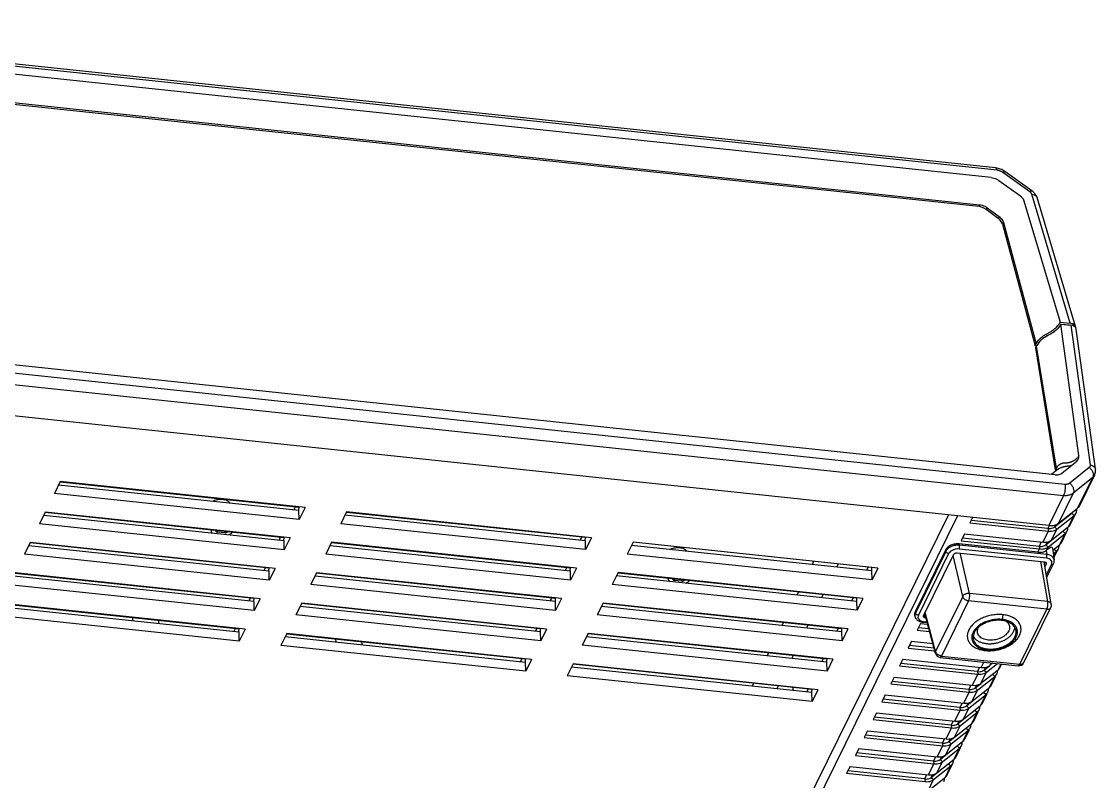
# Model space of a CAD drawing. Header units: millimetres. Extents: x 10368 to 13229, y -13270 to -11269.
# Drawn here: x 12319.2 to 12516.4, y -12683.1 to -12543.6 of the extents above; entities that cross this region are included whole.
import ezdxf

# ---------------------------------------------------------------- set-up
doc = ezdxf.new("R2010")
doc.units = ezdxf.units.MM

# ---------------------------------------------------------------- blocks, each defined once
blk = doc.blocks.new('u59')
at = {"color": 7, "linetype": 'Continuous'}
for p, q in [((73.121, 370.147), (149.612, 525.496)), ((74.822, 369.967), (151.09, 524.866)), ((78.54, 420.603), (75.383, 418.099)), ((78.54, 420.603), (77.539, 418.57)), ((77.539, 418.57), (74.382, 416.066)), ((75.383, 418.099), (74.382, 416.066)), ((77.979, 418.171), (76.916, 417.328)), ((77.979, 418.171), (77.539, 418.57)), ((77.72, 417.645), (77.979, 418.171)), ((78.785, 417.65), (79.179, 418.45)), ((93.502, 417.411), (79.099, 418.933)), ((79.179, 418.45), (79.099, 418.933)), ((79.179, 418.45), (93.28, 416.96)), ((76.923, 417.319), (73.766, 414.815)), ((75.03, 417.666), (74.197, 415.974)), ((76.923, 417.319), (75.922, 415.286)), ((78.483, 417.682), (77.482, 415.649)), ((92.886, 416.16), (78.483, 417.682)), ((92.886, 416.16), (93.502, 417.411)), ((73.413, 414.382), (72.58, 412.69)), ((75.922, 415.286), (72.765, 412.782)), ((73.766, 414.815), (72.765, 412.782)), ((74.822, 415.667), (74.382, 416.066)), ((76.362, 414.887), (75.299, 414.044)), ((76.866, 414.397), (75.865, 412.365)), ((76.362, 414.887), (75.922, 415.286)), ((76.103, 414.361), (76.362, 414.887)), ((91.269, 412.876), (76.866, 414.397)), ((77.168, 414.366), (77.562, 415.166)), ((91.885, 414.127), (77.482, 415.649)), ((77.562, 415.166), (77.482, 415.649)), ((77.562, 415.166), (91.663, 413.676)), ((91.269, 412.876), (91.885, 414.127)), ((75.306, 414.035), (72.149, 411.531)), ((73.205, 412.382), (72.765, 412.782)), ((75.306, 414.035), (74.305, 412.002)), ((90.268, 410.843), (75.865, 412.365)), ((75.945, 411.882), (75.865, 412.365)), ((73.689, 410.751), (70.532, 408.246)), ((71.796, 411.098), (70.963, 409.406)), ((74.305, 412.002), (71.148, 409.498)), ((72.149, 411.531), (71.148, 409.498)), ((73.689, 410.751), (72.688, 408.718)), ((74.745, 411.603), (73.682, 410.76)), ((75.249, 411.113), (74.248, 409.08)), ((74.745, 411.603), (74.305, 412.002)), ((74.486, 411.077), (74.745, 411.603)), ((89.652, 409.592), (75.249, 411.113)), ((75.551, 411.081), (75.945, 411.882)), ((75.945, 411.882), (90.046, 410.392)), ((89.652, 409.592), (90.268, 410.843)), ((72.688, 408.718), (69.531, 406.214)), ((70.532, 408.246), (69.531, 406.214)), ((71.588, 409.098), (71.148, 409.498)), ((73.128, 408.319), (72.065, 407.475)), ((73.128, 408.319), (72.688, 408.718)), ((72.869, 407.792), (73.128, 408.319)), ((73.934, 407.797), (74.328, 408.597)), ((88.651, 407.559), (74.248, 409.08)), ((74.328, 408.597), (74.248, 409.08)), ((74.328, 408.597), (88.429, 407.108)), ((72.072, 407.467), (68.915, 404.962)), ((70.178, 407.814), (69.345, 406.122)), ((72.072, 407.467), (71.071, 405.434)), ((73.632, 407.829), (72.631, 405.796)), ((88.035, 406.307), (73.632, 407.829)), ((88.035, 406.307), (88.651, 407.559)), ((68.561, 404.53), (67.728, 402.838)), ((71.071, 405.434), (67.914, 402.929)), ((68.915, 404.962), (67.914, 402.929)), ((69.971, 405.814), (69.531, 406.214)), ((71.511, 405.034), (70.448, 404.191)), ((72.015, 404.545), (71.014, 402.512)), ((71.511, 405.034), (71.071, 405.434)), ((71.252, 404.508), (71.511, 405.034)), ((86.418, 403.023), (72.015, 404.545)), ((72.317, 404.513), (72.711, 405.313)), ((87.034, 404.275), (72.631, 405.796)), ((72.711, 405.313), (72.631, 405.796)), ((72.711, 405.313), (86.812, 403.823)), ((86.418, 403.023), (87.034, 404.275)), ((98.766, 402.07), (99.836, 404.244)), ((99.836, 404.244), (144.788, 399.494)), ((99.836, 404.244), (99.871, 402.546)), ((70.455, 404.183), (67.298, 401.678)), ((68.354, 402.53), (67.914, 402.929)), ((70.455, 404.183), (69.454, 402.15)), ((85.417, 400.99), (71.014, 402.512)), ((71.094, 402.029), (71.014, 402.512)), ((99.896, 402.543), (99.858, 401.983)), ((143.995, 397.884), (99.896, 402.543)), ((100.54, 401.911), (100.817, 402.474)), ((68.838, 400.898), (65.681, 398.394)), ((66.944, 401.246), (66.111, 399.554)), ((69.454, 402.15), (66.297, 399.645)), ((67.298, 401.678), (66.297, 399.645)), ((68.838, 400.898), (67.837, 398.866)), ((69.894, 401.75), (68.831, 400.907)), ((70.398, 401.261), (69.397, 399.228)), ((69.894, 401.75), (69.454, 402.15)), ((69.635, 401.224), (69.894, 401.75)), ((84.801, 399.739), (70.398, 401.261)), ((70.7, 401.229), (71.094, 402.029)), ((71.094, 402.029), (85.195, 400.539)), ((84.801, 399.739), (85.417, 400.99)), ((98.766, 402.07), (143.717, 397.321)), ((143.72, 397.348), (99.858, 401.983)), ((103.282, 402.213), (103.398, 401.609)), ((106.312, 401.893), (106.035, 401.33)), ((110.82, 401.417), (110.543, 400.854)), ((65.681, 398.394), (65.153, 397.322)), ((67.837, 398.866), (65.805, 397.254)), ((66.737, 399.246), (66.297, 399.645)), ((68.277, 398.466), (67.214, 397.623)), ((68.277, 398.466), (67.837, 398.866)), ((68.018, 397.94), (68.277, 398.466)), ((69.083, 397.945), (69.477, 398.745)), ((83.8, 397.706), (69.397, 399.228)), ((69.477, 398.745), (69.397, 399.228)), ((69.477, 398.745), (83.578, 397.255)), ((96.017, 396.487), (97.087, 398.661)), ((97.087, 398.661), (142.039, 393.911)), ((97.087, 398.661), (97.122, 396.963)), ((143.717, 397.321), (144.788, 399.494)), ((151.354, 396.514), (152.424, 398.688)), ((152.424, 398.688), (197.376, 393.938)), ((152.424, 398.688), (152.46, 396.99)), ((60.993, 397.103), (56.012, 386.987)), ((61.728, 397.409), (56.748, 387.293)), ((76.089, 395.892), (61.728, 397.409)), ((76.356, 396.139), (61.995, 397.656)), ((65.327, 397.961), (65.02, 397.336)), ((67.221, 397.614), (66.653, 397.164)), ((67.221, 397.614), (66.982, 397.129)), ((68.781, 397.977), (68.295, 396.99)), ((83.184, 396.455), (68.781, 397.977)), ((83.184, 396.455), (83.8, 397.706)), ((96.017, 396.487), (140.968, 391.738)), ((97.147, 396.96), (97.109, 396.4)), ((140.971, 391.765), (97.11, 396.4)), ((141.246, 392.301), (97.147, 396.96)), ((97.791, 396.328), (98.068, 396.891)), ((151.354, 396.514), (196.306, 391.764)), ((152.484, 396.987), (152.447, 396.427)), ((196.309, 391.792), (152.447, 396.426)), ((196.583, 392.328), (152.484, 396.987)), ((153.128, 396.354), (153.406, 396.917)), ((68.035, 394.805), (67.986, 394.812)), ((68.082, 394.798), (68.035, 394.805)), ((68.128, 394.791), (68.082, 394.798)), ((68.173, 394.783), (68.128, 394.791)), ((68.217, 394.776), (68.173, 394.783)), ((68.26, 394.768), (68.217, 394.776)), ((68.302, 394.76), (68.26, 394.768)), ((68.343, 394.752), (68.302, 394.76)), ((68.383, 394.743), (68.343, 394.752)), ((68.423, 394.735), (68.383, 394.743)), ((68.462, 394.726), (68.423, 394.735)), ((68.5, 394.718), (68.462, 394.726)), ((68.537, 394.709), (68.5, 394.718)), ((68.573, 394.7), (68.537, 394.709)), ((68.609, 394.691), (68.573, 394.7)), ((68.643, 394.682), (68.609, 394.691)), ((68.678, 394.673), (68.643, 394.682)), ((68.711, 394.664), (68.678, 394.673)), ((68.744, 394.654), (68.711, 394.664)), ((68.777, 394.645), (68.744, 394.654)), ((68.808, 394.636), (68.777, 394.645)), ((68.854, 394.622), (68.808, 394.636)), ((71.108, 385.776), (76.089, 395.892)), ((72.197, 384.949), (77.178, 395.065)), ((77.178, 395.065), (79.079, 387.889)), ((77.217, 395.4), (79.162, 388.057)), ((82.183, 394.422), (77.341, 394.934)), ((77.47, 394.446), (81.961, 393.971)), ((81.567, 393.171), (82.183, 394.422)), ((103.563, 396.31), (103.286, 395.747)), ((108.071, 395.834), (107.794, 395.271)), ((62.986, 393.38), (62.955, 393.353)), ((63.012, 393.403), (62.986, 393.38)), ((63.04, 393.426), (63.012, 393.403)), ((63.068, 393.449), (63.04, 393.426)), ((63.097, 393.473), (63.068, 393.449)), ((63.127, 393.497), (63.097, 393.473)), ((63.157, 393.522), (63.127, 393.497)), ((63.188, 393.547), (63.157, 393.522)), ((63.221, 393.572), (63.188, 393.547)), ((63.254, 393.597), (63.221, 393.572)), ((63.289, 393.623), (63.254, 393.597)), ((63.325, 393.65), (63.289, 393.623)), ((63.362, 393.677), (63.325, 393.65)), ((81.567, 393.171), (77.7, 393.58)), ((93.268, 390.904), (94.338, 393.078)), ((94.338, 393.078), (139.29, 388.328)), ((94.338, 393.078), (94.373, 391.38)), ((140.968, 391.738), (142.039, 393.911)), ((148.605, 390.931), (149.675, 393.105)), ((149.675, 393.105), (194.627, 388.355)), ((149.675, 393.105), (149.711, 391.407)), ((182.399, 393.854), (182.545, 393.246)), ((187.2, 393.347), (187.316, 392.742)), ((196.306, 391.764), (197.376, 393.938)), ((203.942, 390.958), (205.013, 393.131)), ((205.013, 393.131), (249.964, 388.382)), ((205.013, 393.131), (205.048, 391.433)), ((80.566, 391.138), (78.282, 391.379)), ((78.412, 390.891), (80.344, 390.687)), ((79.95, 389.887), (80.566, 391.138)), ((93.268, 390.904), (138.219, 386.155)), ((94.398, 391.377), (94.36, 390.817)), ((138.222, 386.182), (94.361, 390.817)), ((138.497, 386.718), (94.398, 391.377)), ((95.042, 390.745), (95.319, 391.308)), ((100.814, 390.727), (100.537, 390.164)), ((148.605, 390.931), (193.557, 386.181)), ((149.735, 391.404), (149.698, 390.844)), ((193.56, 386.209), (149.698, 390.843)), ((193.834, 386.745), (149.735, 391.404)), ((150.379, 390.771), (150.657, 391.334)), ((203.942, 390.958), (248.894, 386.208)), ((205.072, 391.43), (205.035, 390.871)), ((248.897, 386.236), (205.035, 390.87)), ((249.171, 386.771), (205.072, 391.431)), ((205.717, 390.798), (205.994, 391.361)), ((79.378, 388.495), (73.815, 377.198)), ((79.95, 389.887), (78.641, 390.025)), ((79.538, 389.67), (78.712, 389.757)), ((79.405, 389.546), (78.75, 389.616)), ((78.943, 388.886), (79.073, 388.873)), ((79.073, 388.873), (79.215, 388.164)), ((79.402, 388.644), (79.378, 388.495)), ((81.023, 388.433), (80.953, 388.673)), ((105.323, 390.251), (105.045, 389.688)), ((219.696, 389.913), (219.842, 389.306)), ((224.497, 389.406), (224.613, 388.801)), ((56.748, 387.293), (71.108, 385.776)), ((74.772, 377.097), (80.334, 388.394)), ((75.314, 376.693), (80.876, 387.991)), ((75.382, 376.448), (80.945, 387.745)), ((80.945, 387.745), (80.876, 387.991)), ((90.519, 385.321), (91.589, 387.495)), ((91.589, 387.495), (136.541, 382.745)), ((91.589, 387.495), (91.624, 385.797)), ((138.219, 386.155), (139.29, 388.328)), ((145.856, 385.348), (146.927, 387.522)), ((146.927, 387.522), (191.878, 382.772)), ((146.927, 387.522), (146.962, 385.824)), ((193.557, 386.181), (194.627, 388.355)), ((201.194, 385.375), (202.264, 387.548)), ((202.264, 387.548), (202.299, 385.85)), ((202.264, 387.548), (247.215, 382.799)), ((55.923, 386.379), (57.229, 378.626)), ((56.581, 385.908), (70.942, 384.391)), ((56.581, 385.908), (57.822, 378.542)), ((72.197, 384.949), (73.933, 377.436)), ((90.519, 385.321), (135.47, 380.572)), ((91.649, 385.794), (91.612, 385.234)), ((135.473, 380.599), (91.612, 385.234)), ((135.748, 381.135), (91.649, 385.794)), ((92.293, 385.162), (92.57, 385.725)), ((98.066, 385.144), (97.788, 384.581)), ((102.574, 384.668), (102.296, 384.105)), ((145.856, 385.348), (190.808, 380.598)), ((146.986, 385.821), (146.949, 385.261)), ((190.811, 380.626), (146.949, 385.26)), ((191.085, 381.162), (146.986, 385.821)), ((147.63, 385.188), (147.908, 385.751)), ((201.194, 385.375), (246.145, 380.625)), ((202.324, 385.847), (202.286, 385.288)), ((246.148, 380.653), (202.286, 385.287)), ((246.422, 381.188), (202.323, 385.848)), ((202.968, 385.215), (203.245, 385.778)), ((70.942, 384.391), (72.655, 376.975)), ((135.47, 380.572), (136.541, 382.745)), ((190.808, 380.598), (191.878, 382.772)), ((56.754, 381.443), (55.521, 378.939)), ((56.829, 381), (55.889, 379.092)), ((87.77, 379.738), (88.84, 381.912)), ((88.84, 381.912), (133.792, 377.162)), ((88.84, 381.912), (88.875, 380.214)), ((123.739, 382.144), (125.138, 381.996)), ((123.809, 381.832), (123.739, 382.144)), ((125.195, 381.685), (125.138, 381.996)), ((125.4, 381.814), (125.381, 381.694)), ((143.107, 379.765), (144.178, 381.939)), ((144.178, 381.939), (189.129, 377.189)), ((144.178, 381.939), (144.213, 380.241)), ((198.445, 379.792), (199.515, 381.965)), ((199.515, 381.965), (244.466, 377.216)), ((199.515, 381.965), (199.55, 380.267)), ((56.825, 378.829), (56.845, 378.991)), ((56.845, 378.991), (57.085, 379.478)), ((56.845, 378.991), (56.914, 378.713)), ((73.188, 376.918), (57.15, 378.613)), ((87.77, 379.738), (132.722, 374.989)), ((88.9, 380.211), (88.863, 379.651)), ((88.863, 379.651), (132.724, 375.016)), ((132.999, 375.552), (88.9, 380.211)), ((89.821, 380.142), (89.544, 379.579)), ((95.317, 379.561), (95.039, 378.998)), ((99.825, 379.085), (99.547, 378.522)), ((143.107, 379.765), (188.059, 375.015)), ((144.237, 380.238), (144.2, 379.678)), ((188.062, 375.043), (144.2, 379.677)), ((188.336, 375.579), (144.237, 380.238)), ((144.881, 379.605), (145.159, 380.168)), ((198.445, 379.792), (243.396, 375.042)), ((199.575, 380.264), (199.537, 379.705)), ((243.399, 375.07), (199.537, 379.704)), ((243.673, 375.605), (199.574, 380.265)), ((200.219, 379.632), (200.496, 380.195)), ((55.446, 377.892), (54.772, 376.523)), ((55.478, 377.672), (54.978, 376.657)), ((55.558, 377.117), (54.978, 376.657)), ((55.417, 376.257), (54.978, 376.657)), ((55.711, 376.061), (55.399, 378.217)), ((56.733, 377.257), (72.771, 375.563)), ((56.872, 376.503), (56.733, 377.257)), ((56.818, 377.939), (72.856, 376.245)), ((58.371, 376.834), (58.078, 376.239)), ((58.371, 376.834), (72.818, 375.308)), ((75.382, 376.448), (75.314, 376.693)), ((132.722, 374.989), (133.792, 377.162)), ((188.059, 375.015), (189.129, 377.189)), ((243.396, 375.042), (244.466, 377.216)), ((54.008, 374.973), (53.175, 373.281)), ((56.518, 375.877), (53.361, 373.372)), ((54.362, 375.405), (53.361, 373.372)), ((55.657, 376.433), (54.362, 375.405)), ((56.958, 375.477), (55.895, 374.634)), ((57.462, 374.988), (56.461, 372.955)), ((56.799, 376.448), (56.518, 375.877)), ((56.958, 375.477), (56.518, 375.877)), ((56.699, 374.951), (56.958, 375.477)), ((71.865, 373.466), (57.462, 374.988)), ((57.764, 374.956), (58.158, 375.756)), ((72.481, 374.718), (58.078, 376.239)), ((58.158, 375.756), (58.078, 376.239)), ((58.158, 375.756), (72.259, 374.266)), ((71.865, 373.466), (72.481, 374.718)), ((72.818, 375.308), (72.771, 375.563)), ((140.358, 374.182), (141.429, 376.356)), ((141.429, 376.356), (186.38, 371.606)), ((141.429, 376.356), (141.464, 374.658)), ((195.696, 374.209), (196.766, 376.382)), ((196.766, 376.382), (196.801, 374.684)), ((196.766, 376.382), (241.717, 371.633)), ((196.826, 374.682), (196.788, 374.122)), ((240.924, 370.022), (196.825, 374.682)), ((55.902, 374.626), (52.745, 372.121)), ((53.8, 372.973), (53.361, 373.372)), ((55.902, 374.626), (54.901, 372.593)), ((70.864, 371.433), (56.461, 372.955)), ((56.541, 372.472), (56.461, 372.955)), ((140.358, 374.182), (185.31, 369.432)), ((141.488, 374.655), (141.451, 374.095)), ((185.313, 369.46), (141.451, 374.094)), ((185.587, 369.996), (141.488, 374.655)), ((142.133, 374.022), (142.41, 374.585)), ((195.696, 374.209), (240.647, 369.459)), ((240.65, 369.487), (196.788, 374.121)), ((197.47, 374.049), (197.747, 374.612)), ((207.727, 372.965), (207.656, 373.278)), ((207.656, 373.278), (209.055, 373.13)), ((209.112, 372.819), (209.055, 373.13)), ((209.318, 372.947), (209.299, 372.828)), ((54.332, 371.308), (51.175, 368.804)), ((52.391, 371.688), (51.558, 369.997)), ((54.901, 372.593), (51.744, 370.088)), ((52.745, 372.121), (51.744, 370.088)), ((51.889, 366.013), (54.601, 371.52)), ((55.341, 372.193), (52.183, 369.689)), ((53.695, 366.443), (56.389, 371.914)), ((55.341, 372.193), (54.901, 372.593)), ((55.145, 371.796), (55.341, 372.193)), ((56.29, 371.963), (56.541, 372.472)), ((56.389, 371.914), (310.434, 345.073)), ((56.541, 372.472), (70.642, 370.982)), ((70.373, 370.437), (70.864, 371.433)), ((185.31, 369.432), (186.38, 371.606)), ((192.947, 368.626), (194.017, 370.799)), ((194.017, 370.799), (194.052, 369.101)), ((194.017, 370.799), (238.968, 366.05)), ((240.647, 369.459), (241.717, 371.633)), ((52.183, 369.689), (51.744, 370.088)), ((52.183, 369.689), (52.115, 369.55)), ((194.077, 369.099), (194.039, 368.539)), ((238.176, 364.439), (194.077, 369.099)), ((194.721, 368.466), (194.998, 369.029)), ((47.992, 362.701), (50.768, 368.339)), ((51.095, 368.74), (48.322, 363.108)), ((192.947, 368.626), (237.898, 363.876)), ((237.901, 363.904), (194.039, 368.538)), ((48.322, 363.108), (51.889, 366.013)), ((307.74, 339.601), (53.695, 366.443)), ((237.898, 363.876), (238.968, 366.05)), ((48.968, 361.26), (52.536, 364.165)), ((53.442, 364.386), (307.487, 337.545)), ((47.809, 361.543), (51.347, 335.881)), ((53.995, 362.334), (51.247, 360.096)), ((54.829, 361.725), (55.875, 362.558)), ((55, 361.402), (55.162, 361.731)), ((55, 361.402), (58.635, 338.992)), ((55.162, 361.731), (58.797, 339.32)), ((55.204, 362.629), (306.333, 336.095)), ((52.336, 335.166), (48.8, 360.813)), ((50.872, 359.101), (54.2, 334.969)), ((58.797, 339.32), (58.635, 338.992)), ((58.633, 338.972), (58.898, 338.944)), ((58.898, 338.944), (58.736, 338.616)), ((64.725, 316.322), (58.736, 338.616)), ((64.887, 316.65), (58.898, 338.944)), ((51.476, 335.424), (58.552, 311.743)), ((54.2, 334.969), (52.336, 335.166)), ((54.308, 334.607), (52.444, 334.804)), ((52.444, 334.804), (59.515, 311.139)), ((54.012, 334.951), (52.57, 335.103)), ((60.955, 312.361), (54.308, 334.607)), ((64.725, 316.322), (64.887, 316.65)), ((65.517, 315.247), (65.679, 315.575)), ((65.679, 315.575), (67.878, 313.928)), ((67.716, 313.6), (65.517, 315.247)), ((67.716, 313.6), (67.878, 313.928)), ((58.552, 311.744), (58.784, 311.226)), ((69.095, 313.048), (69.257, 313.377)), ((318.354, 286.712), (69.095, 313.048)), ((69.257, 313.377), (318.515, 287.041)), ((58.784, 311.226), (59.295, 310.632)), ((59.295, 310.632), (59.482, 310.486)), ((59.482, 310.486), (64.442, 306.939)), ((59.88, 310.673), (64.84, 307.126)), ((65.588, 308.591), (61.768, 311.322)), ((66.976, 308.055), (318.105, 281.522)), ((64.442, 306.939), (64.981, 306.619)), ((64.442, 306.939), (64.442, 306.939)), ((64.981, 306.619), (65.871, 306.316)), ((65.871, 306.316), (66.197, 306.266)), ((65.881, 306.725), (319.925, 279.883)), ((66.197, 306.266), (320.242, 279.425))]:
    blk.add_line(p, q, dxfattribs=at)
for points in [[(67.808, 394.833), (67.752, 394.839), (67.697, 394.844), (67.642, 394.848), (67.588, 394.852), (67.533, 394.856), (67.479, 394.858), (67.425, 394.861), (67.371, 394.863), (67.318, 394.864), (67.265, 394.865), (67.212, 394.866), (67.159, 394.866), (67.107, 394.866), (67.055, 394.865), (67.003, 394.864), (66.951, 394.862), (66.9, 394.86), (66.849, 394.858), (66.798, 394.855), (66.748, 394.852), (66.697, 394.849), (66.647, 394.845), (66.598, 394.841), (66.548, 394.836), (66.499, 394.831), (66.45, 394.826), (66.401, 394.821), (66.353, 394.815), (66.304, 394.809), (66.256, 394.802), (66.209, 394.796), (66.161, 394.788), (66.114, 394.781), (66.067, 394.773), (66.02, 394.765), (65.974, 394.757), (65.927, 394.749), (65.881, 394.74), (65.835, 394.731), (65.79, 394.721), (65.744, 394.712), (65.699, 394.702), (65.654, 394.692), (65.61, 394.681), (65.565, 394.67), (65.521, 394.659), (65.477, 394.648), (65.433, 394.637), (65.389, 394.625), (65.346, 394.613), (65.303, 394.601), (65.26, 394.589), (65.218, 394.576), (65.175, 394.563), (65.134, 394.55), (65.092, 394.537), (65.051, 394.524), (65.01, 394.51), (64.969, 394.496), (64.929, 394.482), (64.889, 394.468), (64.85, 394.454), (64.81, 394.44), (64.772, 394.425), (64.733, 394.411), (64.696, 394.396), (64.658, 394.381), (64.621, 394.366), (64.584, 394.351), (64.548, 394.336), (64.512, 394.321), (64.476, 394.306), (64.441, 394.29), (64.407, 394.275), (64.372, 394.26), (64.338, 394.244), (64.305, 394.228), (64.272, 394.213), (64.239, 394.197), (64.207, 394.181), (64.175, 394.165), (64.143, 394.15), (64.112, 394.134), (64.081, 394.118), (64.051, 394.102), (64.021, 394.086), (63.991, 394.07), (63.962, 394.054), (63.933, 394.038), (63.904, 394.022), (63.876, 394.006), (63.848, 393.99), (63.821, 393.974), (63.794, 393.959), (63.767, 393.943), (63.741, 393.927), (63.716, 393.912), (63.691, 393.896), (63.666, 393.881), (63.642, 393.866), (63.618, 393.85), (63.594, 393.835), (63.571, 393.821), (63.549, 393.806), (63.527, 393.791), (63.505, 393.776), (63.483, 393.762), (63.462, 393.747), (63.442, 393.733), (63.421, 393.719), (63.401, 393.705), (63.362, 393.677)], [(67.986, 394.812), (67.961, 394.815), (67.935, 394.819), (67.909, 394.822), (67.883, 394.825), (67.856, 394.828), (67.829, 394.831), (67.808, 394.833)], [(47.992, 362.701), (47.81, 362.115), (47.809, 361.543)]]:
    blk.add_lwpolyline(points, dxfattribs=at)
for centre, radius, start, end in [((76.762, 418.371), 1.243, 153.92535, 170.10246), ((76.099, 417.142), 1.191, 144.32645, 153.86627), ((74.482, 413.857), 1.191, 144.32645, 153.86627), ((75.145, 415.087), 1.243, 153.92535, 170.10246), ((73.528, 411.803), 1.243, 153.92535, 170.10246), ((72.865, 410.573), 1.191, 144.32645, 153.86627), ((71.911, 408.519), 1.243, 153.92535, 170.10246), ((71.248, 407.289), 1.191, 144.32645, 153.86627), ((69.631, 404.005), 1.191, 144.32645, 153.86627), ((70.294, 405.235), 1.243, 153.92535, 170.10246), ((68.677, 401.95), 1.243, 153.92535, 170.10246), ((68.014, 400.721), 1.191, 144.32645, 153.86627), ((67.06, 398.666), 1.243, 153.92535, 170.10246), ((61.89, 396.662), 1, 83.96086, 153.83266), ((66.397, 397.437), 1.191, 144.32645, 153.86627), ((67.355, 388.434), 6.478, 83.97421, 85.89171), ((76.251, 395.144), 1, 14.83611, 83.96544), ((67.652, 391.533), 1.888, 330.38908, 333.76635), ((66.729, 393.548), 3.907, 312.51614, 313.13395), ((79.204, 387.636), 1.921, 81.09506, 83.98808), ((79.902, 388.369), 1.094, 16.10562, 19.15398), ((56.909, 386.545), 1, 153.7847, 189.5618), ((55.078, 374.448), 1.191, 144.32645, 153.86627), ((55.741, 375.678), 1.243, 153.92535, 170.10246), ((57.995, 374.944), 1.922, 125.73934, 128.47424), ((54.124, 372.393), 1.243, 153.92535, 170.10246), ((53.46, 371.164), 1.191, 144.32645, 153.86627), ((83.749, 334.223), 47.336, 128.23975, 128.4215), ((83.741, 334.232), 47.324, 128.00721, 128.23957), ((56.159, 371.094), 1.374, 110.74457, 115.8709), ((81.021, 331.176), 48.028, 128.42155, 128.54344), ((52.507, 369.109), 1.243, 153.92535, 170.10246), ((55.968, 361.598), 0.982, 170.0685, 172.53212), ((55.95, 361.601), 0.965, 162.17993, 170.06611), ((55.923, 340.328), 3.024, 331.91158, 333.78035), ((57.048, 333.254), 3.056, 148.86808, 153.72515), ((67.161, 317.441), 2.742, 231.07386, 233.16612), ((69.603, 316.236), 2.882, 233.21856, 243.27146), ((69.529, 315.918), 2.556, 259.18798, 261.80794), ((69.516, 315.832), 2.469, 261.81076, 263.96309), ((60.601, 311.681), 1.239, 229.16638, 234.46922)]:
    blk.add_arc(centre, radius, start, end, dxfattribs=at)
for centre, major_axis, ratio, start_param, end_param in [((123.61, 381.881), (0.391, 0.084), 0.6444528, 1.0992014, 2.6696931), ((125.008, 381.734), (0.391, 0.084), 0.6441349, -0.0166277, 1.0984645), ((58.746, 374.801), (2.289, -1.235), 0.7144515, 2.0922668, 2.8078541), ((57.462, 377.805), (1.708, 1.838), 0.2138826, -3.3112442, -2.1846332), ((207.527, 373.015), (0.391, 0.084), 0.6444528, 1.0992014, 2.6696931), ((208.926, 372.867), (0.391, 0.084), 0.6441349, -0.0166277, 1.0984645), ((56.958, 369.844), (2.756, -1.19), 0.623856, 2.034572, 2.2581472), ((52.824, 336.152), (1.468, 0.319), 0.6433009, 3.0916089, 4.2381285), ((52.932, 335.79), (1.468, 0.319), 0.6433009, 2.9965452, 4.2381285)]:
    blk.add_ellipse(centre, major_axis=major_axis, ratio=ratio, start_param=start_param, end_param=end_param, dxfattribs=at)
for points, start_tangent, end_tangent in [([(75.383, 418.099), (75.131, 417.836)], (-0.7834617, -0.6214401), (-0.5825537, -0.8127922)), ([(75.538, 418.585), (75.524, 418.221)], (-0.1725987, -0.9849922), (0.0890789, -0.9960246)), ([(79.099, 418.933), (78.502, 418.935), (77.971, 418.811), (77.539, 418.57)], (-0.9944646, 0.1050721), (-0.7834617, -0.6214401)), ([(79.179, 418.45), (78.72, 418.451), (78.311, 418.356), (77.979, 418.171)], (-0.9944646, 0.1050721), (-0.7834617, -0.6214401)), ([(77.886, 417.683), (77.355, 417.56), (76.923, 417.319)], (-0.9942747, -0.1068541), (-0.7834617, -0.6214401)), ([(78.483, 417.682), (77.886, 417.683)], (-0.9944646, 0.1050721), (-0.9942747, -0.1068541)), ([(73.766, 414.815), (73.514, 414.552)], (-0.7834617, -0.6214401), (-0.5825537, -0.8127922)), ([(73.921, 415.301), (73.907, 414.936)], (-0.1725987, -0.9849922), (0.0890789, -0.9960246)), ([(74.382, 416.066), (74.078, 415.723), (74.029, 415.633)], (-0.7834617, -0.6214401), (-0.4406579, -0.8976751)), ([(76.269, 414.399), (75.738, 414.276), (75.306, 414.035)], (-0.9942747, -0.1068541), (-0.7834617, -0.6214401)), ([(77.482, 415.649), (76.885, 415.651), (76.354, 415.527), (75.922, 415.286)], (-0.9944646, 0.1050721), (-0.7834617, -0.6214401)), ([(76.866, 414.397), (76.269, 414.399)], (-0.9944646, 0.1050721), (-0.9942747, -0.1068541)), ([(77.562, 415.166), (77.103, 415.167), (76.694, 415.072), (76.362, 414.887)], (-0.9944646, 0.1050721), (-0.7834617, -0.6214401)), ([(72.765, 412.782), (72.461, 412.439), (72.412, 412.349)], (-0.7834617, -0.6214401), (-0.4406579, -0.8976751)), ([(75.865, 412.365), (75.268, 412.366), (74.737, 412.243), (74.305, 412.002)], (-0.9944646, 0.1050721), (-0.7834617, -0.6214401)), ([(72.149, 411.531), (71.897, 411.268)], (-0.7834617, -0.6214401), (-0.5825537, -0.8127922)), ([(72.304, 412.016), (72.29, 411.652)], (-0.1725987, -0.9849922), (0.0890789, -0.9960246)), ([(74.652, 411.115), (74.121, 410.992), (73.689, 410.751)], (-0.9942747, -0.1068541), (-0.7834617, -0.6214401)), ([(75.249, 411.113), (74.652, 411.115)], (-0.9944646, 0.1050721), (-0.9942747, -0.1068541)), ([(75.945, 411.882), (75.486, 411.883), (75.077, 411.788), (74.745, 411.603)], (-0.9944646, 0.1050721), (-0.7834617, -0.6214401)), ([(70.532, 408.246), (70.28, 407.984)], (-0.7834617, -0.6214401), (-0.5825537, -0.8127922)), ([(70.687, 408.732), (70.673, 408.368)], (-0.1725987, -0.9849922), (0.0890789, -0.9960246)), ([(71.148, 409.498), (70.844, 409.155), (70.795, 409.065)], (-0.7834617, -0.6214401), (-0.4406579, -0.8976751)), ([(74.248, 409.08), (73.651, 409.082), (73.12, 408.959), (72.688, 408.718)], (-0.9944646, 0.1050721), (-0.7834617, -0.6214401)), ([(74.328, 408.597), (73.869, 408.599), (73.46, 408.504), (73.128, 408.319)], (-0.9944646, 0.1050721), (-0.7834617, -0.6214401)), ([(73.035, 407.831), (72.504, 407.708), (72.072, 407.467)], (-0.9942747, -0.1068541), (-0.7834617, -0.6214401)), ([(73.632, 407.829), (73.035, 407.831)], (-0.9944646, 0.1050721), (-0.9942747, -0.1068541)), ([(68.915, 404.962), (68.663, 404.7)], (-0.7834617, -0.6214401), (-0.5825537, -0.8127922)), ([(69.07, 405.448), (69.056, 405.084)], (-0.1725987, -0.9849922), (0.0890789, -0.9960246)), ([(69.531, 406.214), (69.227, 405.871), (69.178, 405.781)], (-0.7834617, -0.6214401), (-0.4406579, -0.8976751)), ([(71.418, 404.547), (70.887, 404.423), (70.455, 404.183)], (-0.9942747, -0.1068541), (-0.7834617, -0.6214401)), ([(72.631, 405.796), (72.034, 405.798), (71.503, 405.675), (71.071, 405.434)], (-0.9944646, 0.1050721), (-0.7834617, -0.6214401)), ([(72.015, 404.545), (71.418, 404.547)], (-0.9944646, 0.1050721), (-0.9942747, -0.1068541)), ([(72.711, 405.313), (72.252, 405.315), (71.843, 405.22), (71.511, 405.034)], (-0.9944646, 0.1050721), (-0.7834617, -0.6214401)), ([(67.914, 402.929), (67.61, 402.587), (67.561, 402.497)], (-0.7834617, -0.6214401), (-0.4406579, -0.8976751)), ([(71.014, 402.512), (70.417, 402.514), (69.886, 402.391), (69.454, 402.15)], (-0.9944646, 0.1050721), (-0.7834617, -0.6214401)), ([(67.298, 401.678), (67.046, 401.415)], (-0.7834617, -0.6214401), (-0.5825537, -0.8127922)), ([(67.453, 402.164), (67.439, 401.8)], (-0.1725987, -0.9849922), (0.0890789, -0.9960246)), ([(69.801, 401.263), (69.27, 401.139), (68.838, 400.898)], (-0.9942747, -0.1068541), (-0.7834617, -0.6214401)), ([(70.398, 401.261), (69.801, 401.263)], (-0.9944646, 0.1050721), (-0.9942747, -0.1068541)), ([(71.094, 402.029), (70.635, 402.031), (70.226, 401.936), (69.894, 401.75)], (-0.9944646, 0.1050721), (-0.7834617, -0.6214401)), ([(65.681, 398.394), (65.429, 398.131)], (-0.7834617, -0.6214401), (-0.5825537, -0.8127922)), ([(65.836, 398.88), (65.822, 398.516)], (-0.1725987, -0.9849922), (0.0890789, -0.9960246)), ([(66.297, 399.645), (65.993, 399.303), (65.944, 399.213)], (-0.7834617, -0.6214401), (-0.4406579, -0.8976751)), ([(69.397, 399.228), (68.8, 399.23), (68.269, 399.106), (67.837, 398.866)], (-0.9944646, 0.1050721), (-0.7834617, -0.6214401)), ([(69.477, 398.745), (69.018, 398.746), (68.609, 398.652), (68.277, 398.466)], (-0.9944646, 0.1050721), (-0.7834617, -0.6214401)), ([(61.728, 397.409), (61.528, 397.413), (61.345, 397.379), (61.189, 397.311), (61.066, 397.212), (60.993, 397.103)], (-0.9944646, 0.1050721), (-0.4424767, -0.89678)), ([(61.728, 397.409), (61.803, 397.535), (61.882, 397.618), (61.962, 397.655), (61.995, 397.656)], (0.4417338, 0.8971462), (0.9938024, -0.111161)), ([(68.184, 397.979), (67.653, 397.855), (67.221, 397.614)], (-0.9942747, -0.1068541), (-0.7834617, -0.6214401)), ([(68.781, 397.977), (68.184, 397.979)], (-0.9944646, 0.1050721), (-0.9942747, -0.1068541)), ([(67.712, 394.758), (66.913, 394.786), (66.091, 394.705), (65.279, 394.52), (64.508, 394.236), (63.807, 393.865), (63.491, 393.651), (63.203, 393.421), (62.945, 393.177), (62.72, 392.921), (62.529, 392.656), (62.375, 392.385), (62.259, 392.109), (62.183, 391.832), (62.147, 391.557), (62.151, 391.285), (62.195, 391.02), (62.279, 390.764), (62.403, 390.519), (62.564, 390.288), (62.761, 390.074), (62.994, 389.878), (63.551, 389.547), (63.872, 389.417), (64.217, 389.31), (64.963, 389.175)], (-0.9944646, 0.1050721), (0.9944646, -0.1050721)), ([(67.631, 394.594), (66.964, 394.622), (66.278, 394.57), (65.593, 394.439), (64.931, 394.232), (64.312, 393.957), (63.755, 393.621), (63.275, 393.235), (62.889, 392.811), (62.608, 392.36), (62.44, 391.898), (62.391, 391.438), (62.441, 391.067)], (-0.9944646, 0.1050721), (0.2438167, -0.9698213)), ([(67.819, 394.896), (67.095, 394.909), (66.128, 394.815), (65.173, 394.597), (64.265, 394.263), (63.441, 393.826), (63.069, 393.575), (62.892, 393.439)], (-0.9974236, 0.0717372), (-0.7811627, -0.6243275)), ([(64.801, 388.308), (65.742, 388.276), (66.709, 388.37), (67.664, 388.588), (68.572, 388.922), (69.396, 389.358), (69.768, 389.61), (70.107, 389.881), (70.41, 390.168), (70.675, 390.469), (70.899, 390.78), (71.08, 391.1), (71.216, 391.424), (71.306, 391.75), (71.349, 392.074), (71.344, 392.394), (71.292, 392.706), (71.193, 393.007), (71.048, 393.295), (70.858, 393.566), (70.626, 393.818), (70.353, 394.049), (69.696, 394.438), (69.319, 394.592), (68.914, 394.717), (68.035, 394.877)], (0.9944646, -0.1050721), (-0.9944646, 0.1050721)), ([(64.963, 389.175), (65.763, 389.147), (66.584, 389.227), (67.396, 389.413), (68.168, 389.696), (68.869, 390.067), (69.185, 390.281), (69.473, 390.511), (69.731, 390.755), (69.956, 391.011), (70.147, 391.276), (70.301, 391.548), (70.416, 391.823), (70.492, 392.1), (70.529, 392.376), (70.525, 392.648), (70.48, 392.913), (70.396, 393.169), (70.273, 393.413), (70.112, 393.644), (69.914, 393.858), (69.682, 394.055), (69.124, 394.385), (68.803, 394.516), (68.459, 394.622), (67.712, 394.758)], (0.9944646, -0.1050721), (-0.9944646, 0.1050721)), ([(70.259, 392.754), (70.215, 392.939), (70.026, 393.353), (69.726, 393.726), (69.323, 394.044), (68.829, 394.3), (68.259, 394.485), (67.631, 394.594)], (-0.1771129, 0.9841905), (-0.9944646, 0.1050721)), ([(67.816, 394.833), (67.8, 394.833), (67.785, 394.831), (67.77, 394.825), (67.74, 394.802), (67.726, 394.782), (67.712, 394.758)], (-0.9944422, 0.1052842), (-0.4417338, -0.8971462)), ([(68.035, 394.877), (68.017, 394.845), (67.998, 394.823), (67.981, 394.811)], (-0.4417338, -0.8971462), (-0.8709414, -0.4913869)), ([(76.089, 395.892), (76.164, 396.018), (76.243, 396.101), (76.323, 396.138), (76.356, 396.138)], (0.4417338, 0.8971462), (0.9938024, -0.111161)), ([(76.089, 395.892), (76.298, 395.852), (76.504, 395.778), (76.697, 395.673), (76.869, 395.542), (77.011, 395.392), (77.116, 395.23), (77.178, 395.065)], (0.9944646, -0.1050721), (0.2402745, -0.970705)), ([(77.178, 395.065), (77.226, 395.218), (77.225, 395.366), (77.217, 395.4)], (0.4260318, 0.9047082), (-0.2572503, 0.9663448)), ([(62.892, 393.439), (62.73, 393.304), (62.427, 393.017), (62.162, 392.716), (61.937, 392.404), (61.756, 392.085), (61.62, 391.761), (61.531, 391.435), (61.488, 391.11), (61.492, 390.791), (61.545, 390.479), (61.644, 390.178), (61.789, 389.89), (61.978, 389.619), (62.211, 389.366), (62.484, 389.136), (63.14, 388.747), (63.518, 388.593), (63.923, 388.468), (64.801, 388.308)], (-0.7811627, -0.6243275), (0.9944646, -0.1050721)), ([(67.83, 393.599), (67.168, 393.628), (66.488, 393.576), (65.809, 393.446), (65.153, 393.241), (64.539, 392.968), (63.986, 392.635), (63.511, 392.252), (63.128, 391.831), (62.849, 391.385), (62.683, 390.927), (62.635, 390.586)], (-0.9944646, 0.1050721), (-0.04452, -0.9990085)), ([(63.75, 391.29), (63.976, 391.647), (64.29, 391.982), (64.68, 392.283), (65.134, 392.54), (65.636, 392.745), (66.169, 392.89), (66.715, 392.97), (67.255, 392.984), (67.772, 392.929), (68.246, 392.809), (68.663, 392.627), (69.007, 392.389), (69.268, 392.103), (69.436, 391.78), (69.486, 391.599)], (0.4417338, 0.8971462), (0.1885527, -0.9820631)), ([(70.269, 392.256), (70.205, 392.369), (69.907, 392.739), (69.507, 393.055), (69.017, 393.309), (68.453, 393.492), (67.83, 393.599)], (-0.463625, 0.8860315), (-0.9944646, 0.1050721)), ([(69.4, 390.697), (69.786, 391.122), (70.067, 391.572), (70.235, 392.034), (70.285, 392.494), (70.259, 392.754)], (0.7297497, 0.6837143), (-0.1771129, 0.9841905)), ([(62.441, 391.067), (62.461, 390.994), (62.649, 390.579), (62.949, 390.207), (63.353, 389.888), (63.847, 389.632), (64.416, 389.447), (65.044, 389.339)], (0.2438167, -0.9698213), (0.9944646, -0.1050721)), ([(63.621, 390.334), (63.589, 390.558), (63.62, 390.923), (63.75, 391.29)], (-0.2327917, 0.9725266), (0.4417338, 0.8971462)), ([(65.044, 389.339), (65.711, 389.31), (66.398, 389.363), (67.082, 389.494), (67.744, 389.7), (68.363, 389.976), (68.921, 390.311), (69.369, 390.669)], (0.9944646, -0.1050721), (0.7370795, 0.675806)), ([(69.486, 391.599), (69.506, 391.431), (69.475, 391.066), (69.345, 390.699)], (0.1885527, -0.9820631), (-0.4417338, -0.8971462)), ([(64.207, 389.505), (64.087, 389.6), (63.827, 389.885), (63.658, 390.208), (63.621, 390.334)], (-0.8078506, 0.5893873), (-0.2327917, 0.9725266)), ([(64.801, 388.308), (64.818, 388.348), (64.832, 388.394), (64.854, 388.499), (64.866, 388.587), (64.876, 388.679), (64.895, 388.866), (64.906, 388.955), (64.921, 389.038), (64.939, 389.112), (64.963, 389.175)], (0.4417338, 0.8971462), (0.4417338, 0.8971462)), ([(79.073, 388.873), (79.285, 388.804), (79.396, 388.666), (79.401, 388.644)], (0.9944646, -0.1050721), (0.1668846, -0.9859764)), ([(79.405, 389.546), (79.494, 389.659), (79.538, 389.663)], (0.4417338, 0.8971462), (0.9942238, -0.1073269)), ([(80.415, 388.786), (80.266, 389.147), (79.908, 389.414), (79.501, 389.534)], (-0.0892046, 0.9960133), (-0.9878929, 0.1551377)), ([(80.201, 389.493), (79.538, 389.67)], (-0.9073758, 0.4203202), (-0.9944646, 0.1050721)), ([(80.694, 389.136), (80.201, 389.493)], (-0.6647995, 0.7470219), (-0.9073758, 0.4203202)), ([(80.334, 388.394), (80.415, 388.786)], (0.4417338, 0.8971462), (-0.0892046, 0.9960133)), ([(80.936, 388.728), (80.694, 389.136)], (-0.3279732, 0.944687), (-0.6647995, 0.7470219)), ([(80.876, 387.991), (80.983, 388.515), (80.952, 388.673)], (0.4417338, 0.8971462), (-0.2843834, 0.9587106)), ([(56.748, 387.293), (56.547, 387.296), (56.364, 387.263), (56.208, 387.195), (56.086, 387.096), (56.012, 386.987)], (-0.9944646, 0.1050721), (-0.4424872, -0.8967748)), ([(56.748, 387.293), (56.681, 387.131), (56.625, 386.94), (56.583, 386.73), (56.556, 386.512), (56.547, 386.294), (56.556, 386.09), (56.581, 385.908)], (-0.4417338, -0.8971462), (0.1959228, -0.9806193)), ([(80.334, 388.394), (80.57, 388.323), (80.655, 388.273)], (0.9944646, -0.1050721), (0.8252898, -0.5647095)), ([(80.655, 388.273), (80.767, 388.176)], (0.8252898, -0.5647095), (0.6752655, -0.7375747)), ([(80.767, 388.176), (80.876, 387.991)], (0.6752655, -0.7375747), (0.268877, -0.9631745)), ([(80.945, 387.745), (81.037, 388.011), (81.052, 388.274), (81.023, 388.433)], (0.4417338, 0.8971462), (-0.2769078, 0.9608965)), ([(55.923, 386.379), (55.923, 386.375), (55.973, 386.241), (56.069, 386.121), (56.208, 386.023), (56.381, 385.951), (56.581, 385.908)], (0.1659059, -0.9861416), (0.9920841, -0.1255755)), ([(71.108, 385.776), (71.041, 385.613), (70.985, 385.423), (70.943, 385.213), (70.917, 384.994), (70.908, 384.777), (70.917, 384.572), (70.942, 384.391)], (-0.4417338, -0.8971462), (0.1959228, -0.9806193)), ([(70.942, 384.391), (71.157, 384.39), (71.377, 384.42), (71.592, 384.481), (71.791, 384.569), (71.963, 384.681), (72.101, 384.809), (72.197, 384.949)], (0.9964442, -0.0842556), (0.4579703, 0.8889675)), ([(71.108, 385.776), (71.317, 385.736), (71.523, 385.662), (71.716, 385.557), (71.888, 385.426), (72.03, 385.276), (72.135, 385.114), (72.197, 384.949)], (0.9944646, -0.1050721), (0.2402745, -0.970705)), ([(123.032, 382.487), (122.407, 382.085), (122.316, 382.002)], (-0.9049038, -0.4256161), (-0.7171307, -0.6969387)), ([(126.26, 381.808), (126.096, 382.161)], (-0.2399741, 0.9707793), (-0.5822909, 0.8129805)), ([(126.287, 381.572), (126.283, 381.676), (126.26, 381.808)], (0.0203426, 0.9997931), (-0.2399741, 0.9707793)), ([(55.429, 378.695), (55.389, 378.453), (55.399, 378.217)], (-0.2603756, -0.9655074), (0.1434806, -0.9896531)), ([(55.521, 378.939), (55.429, 378.695)], (-0.4417338, -0.8971462), (-0.2603756, -0.9655074)), ([(55.889, 379.092), (55.673, 379.069), (55.532, 378.958), (55.521, 378.939)], (-0.9944646, 0.1050721), (-0.4308552, -0.9024211)), ([(55.889, 379.092), (55.808, 378.7)], (-0.4417338, -0.8971462), (0.0892212, -0.9960118)), ([(55.808, 378.7), (55.957, 378.339), (56.315, 378.072), (56.818, 377.939)], (0.0892212, -0.9960118), (0.9944646, -0.1050721)), ([(57.15, 378.613), (56.938, 378.682), (56.827, 378.82), (56.825, 378.829)], (-0.9944646, 0.1050721), (-0.2342872, 0.9721674)), ([(54.978, 376.657), (54.673, 376.314), (54.624, 376.224)], (-0.7834617, -0.6214401), (-0.4406579, -0.8976751)), ([(55.399, 378.217), (55.59, 377.788), (56.061, 377.435), (56.733, 377.257)], (0.1508244, -0.9885606), (0.9944646, -0.1050721)), ([(56.818, 377.939), (56.75, 377.733), (56.719, 377.485), (56.733, 377.257)], (-0.4417338, -0.8971462), (0.1814856, -0.9833936)), ([(72.771, 375.563), (73.543, 375.588), (74.298, 375.811), (74.919, 376.199), (75.314, 376.693)], (0.9944646, -0.1050721), (0.4417338, 0.8971462)), ([(72.856, 376.245), (73.433, 376.263), (74.006, 376.432), (74.478, 376.727), (74.772, 377.097)], (0.9944646, -0.1050721), (0.4417338, 0.8971462)), ([(73.815, 377.198), (73.672, 377.04), (73.442, 376.938), (73.188, 376.918)], (-0.4417338, -0.8971462), (-0.9944646, 0.1050721)), ([(74.772, 377.097), (75.008, 377.026), (75.205, 376.879), (75.314, 376.693)], (0.9944646, -0.1050721), (0.268877, -0.9631745)), ([(54.362, 375.405), (54.11, 375.143)], (-0.7834617, -0.6214401), (-0.5825537, -0.8127922)), ([(54.516, 375.891), (54.503, 375.527)], (-0.1725987, -0.9849922), (0.0890789, -0.9960246)), ([(56.865, 374.99), (56.333, 374.866), (55.902, 374.626)], (-0.9942747, -0.1068541), (-0.7834617, -0.6214401)), ([(58.078, 376.239), (57.481, 376.241), (56.95, 376.118), (56.518, 375.877)], (-0.9944646, 0.1050721), (-0.7834617, -0.6214401)), ([(57.462, 374.988), (56.865, 374.99)], (-0.9944646, 0.1050721), (-0.9942747, -0.1068541)), ([(58.158, 375.756), (57.699, 375.758), (57.29, 375.663), (56.958, 375.477)], (-0.9944646, 0.1050721), (-0.7834617, -0.6214401)), ([(72.856, 376.245), (72.788, 376.039), (72.757, 375.791), (72.771, 375.563)], (-0.4417338, -0.8971462), (0.1814856, -0.9833936)), ([(72.818, 375.308), (73.202, 375.294), (73.597, 375.333), (73.987, 375.422), (74.358, 375.558), (74.694, 375.736), (74.985, 375.95), (75.217, 376.19), (75.382, 376.448)], (0.9944646, -0.1050721), (0.4417338, 0.8971462)), ([(122.827, 376.619), (123.34, 376.247), (124.117, 376.042), (125.009, 376.071), (125.821, 376.304)], (0.6522172, -0.7580321), (0.9213686, 0.38869)), ([(53.361, 373.372), (53.056, 373.03), (53.007, 372.94)], (-0.7834617, -0.6214401), (-0.4406579, -0.8976751)), ([(56.461, 372.955), (55.864, 372.957), (55.333, 372.834), (54.901, 372.593)], (-0.9944646, 0.1050721), (-0.7834617, -0.6214401)), ([(206.949, 373.62), (206.324, 373.219), (206.233, 373.135)], (-0.9049038, -0.4256161), (-0.7171307, -0.6969387)), ([(210.178, 372.942), (210.013, 373.295)], (-0.2399741, 0.9707793), (-0.5822909, 0.8129805)), ([(210.204, 372.706), (210.201, 372.809), (210.178, 372.942)], (0.0203426, 0.9997931), (-0.2399741, 0.9707793)), ([(52.745, 372.121), (52.493, 371.858)], (-0.7834617, -0.6214401), (-0.5825537, -0.8127922)), ([(52.899, 372.607), (52.886, 372.243)], (-0.1725987, -0.9849922), (0.0890789, -0.9960246)), ([(54.937, 371.724), (54.601, 371.52)], (-0.9065685, -0.4220587), (-0.7879263, -0.6157695)), ([(55.783, 371.928), (55.335, 371.861), (54.937, 371.724)], (-0.9978508, -0.0655272), (-0.9065685, -0.4220587)), ([(55.56, 372.33), (55.341, 372.193)], (-0.8995024, -0.4369157), (-0.7834617, -0.6214401)), ([(56.541, 372.472), (56.082, 372.474), (55.673, 372.379)], (-0.9944646, 0.1050721), (-0.9349611, -0.3547504)), ([(51.282, 369.323), (51.277, 368.889)], (-0.1725987, -0.9849922), (0.1342677, -0.9909451)), ([(51.744, 370.088), (51.439, 369.746), (51.39, 369.656)], (-0.7834617, -0.6214401), (-0.4406579, -0.8976751)), ([(51.942, 369.413), (51.949, 369.425), (52.183, 369.689)], (0.5030802, 0.8642397), (0.7834617, 0.6214401)), ([(50.768, 368.339), (50.814, 368.423), (50.903, 368.551)], (0.4407506, 0.8976296), (0.6283698, 0.7779148)), ([(50.903, 368.551), (51.095, 368.74)], (0.6283698, 0.7779148), (0.7821381, 0.6231051)), ([(206.744, 367.752), (207.258, 367.38), (208.034, 367.175), (208.926, 367.204), (209.739, 367.437)], (0.6522172, -0.7580321), (0.9213686, 0.38869)), ([(52.536, 364.165), (52.149, 364.587), (51.891, 365.084), (51.8, 365.584), (51.889, 366.013)], (-0.767178, 0.6414343), (0.4300159, 0.9028213)), ([(51.889, 366.013), (52.071, 366.141), (52.267, 366.245), (52.478, 366.329), (52.701, 366.392), (52.935, 366.435), (53.179, 366.458), (53.432, 366.461), (53.695, 366.443)], (0.7794019, 0.6265243), (0.9944647, -0.1050709)), ([(53.442, 364.386), (53.395, 364.887), (53.427, 365.45), (53.532, 365.995), (53.695, 366.443)], (-0.1862437, 0.9825036), (0.4417338, 0.8971462)), ([(47.992, 362.701), (48.03, 362.772), (48.158, 362.951), (48.322, 363.108)], (0.4413496, 0.8973353), (0.7806782, 0.6249333)), ([(48.232, 362.678), (48.321, 363.107)], (0.0005464, 0.9999999), (0.4300159, 0.9028213)), ([(52.536, 364.165), (52.628, 364.23), (52.726, 364.284), (52.832, 364.327), (52.944, 364.359), (53.061, 364.381), (53.184, 364.393), (53.31, 364.395), (53.442, 364.386)], (0.7754229, 0.6314423), (0.9944651, -0.1050676)), ([(48.8, 360.813), (48.299, 360.959), (47.95, 361.226), (47.809, 361.543)], (-0.9902098, 0.139587), (-0.1426317, 0.9897758)), ([(48.323, 362.179), (48.232, 362.678)], (-0.3313964, 0.9434916), (0.0005464, 0.9999999)), ([(48.968, 361.26), (48.581, 361.682), (48.323, 362.179)], (-0.767178, 0.6414343), (-0.3313964, 0.9434916)), ([(48.8, 360.813), (48.794, 360.894), (48.801, 360.975), (48.822, 361.055), (48.857, 361.131), (48.906, 361.199), (48.968, 361.26)], (-0.1365628, 0.9906314), (0.7754199, 0.631446)), ([(52.113, 360.21), (52.191, 360.245), (52.283, 360.281), (52.416, 360.326), (52.57, 360.373), (52.726, 360.415), (52.853, 360.444), (52.953, 360.458), (53.051, 360.466), (53.153, 360.47), (53.258, 360.469), (53.374, 360.465), (53.51, 360.469), (53.664, 360.485), (53.819, 360.516), (53.967, 360.557), (54.114, 360.61), (54.263, 360.678), (54.418, 360.765), (54.575, 360.876), (54.728, 361.015), (54.873, 361.189), (55, 361.402)], (0.9056251, 0.4240792), (0.4417121, 0.8971569)), ([(52.332, 360.98), (52.416, 361.003), (52.541, 361.025), (52.667, 361.038), (52.774, 361.046), (52.868, 361.052), (52.951, 361.06), (53.046, 361.071), (53.153, 361.085), (53.27, 361.103), (53.397, 361.124), (53.534, 361.148), (53.678, 361.178), (53.826, 361.216), (53.978, 361.264), (54.132, 361.323), (54.283, 361.389), (54.437, 361.468), (54.597, 361.561), (54.761, 361.673), (54.829, 361.725)], (0.9590547, 0.283221), (0.7832119, 0.6217548)), ([(54.331, 362.528), (53.995, 362.334)], (-0.9301396, -0.3672062), (-0.7754158, -0.631451)), ([(55.204, 362.629), (54.743, 362.628), (54.331, 362.528)], (-0.9944649, 0.1050696), (-0.9301396, -0.3672062)), ([(54.994, 361.726), (55, 361.402)], (-0.1300839, -0.991503), (0.1601047, -0.9871)), ([(55.162, 361.731), (55.149, 361.991)], (-0.1601047, 0.9871), (0.0679221, 0.9976906)), ([(50.98, 359.773), (50.879, 359.482), (50.872, 359.101)], (-0.4650608, -0.8852787), (0.1365815, -0.9906288)), ([(50.872, 359.101), (51.001, 359.313), (51.14, 359.493), (51.28, 359.642), (51.419, 359.768), (51.555, 359.875)], (0.4629103, 0.8864051), (0.8019098, 0.5974451)), ([(51.247, 360.096), (51.007, 359.82), (50.98, 359.773)], (-0.7754126, -0.631455), (-0.4650608, -0.8852787)), ([(51.555, 359.875), (51.686, 359.968), (51.81, 360.047), (51.923, 360.112), (52.023, 360.166), (52.113, 360.21)], (0.8019098, 0.5974451), (0.9056251, 0.4240792)), ([(54.2, 334.969), (55.065, 336.081), (55.69, 336.566), (56.228, 336.883), (56.417, 336.98), (56.792, 337.178), (57.145, 337.395), (57.77, 337.88), (58.59, 338.904)], (0.4417338, 0.8971462), (0.470755, 0.882264)), ([(58.531, 338.261), (58.271, 337.916), (57.959, 337.587), (57.599, 337.277), (57.197, 336.991), (56.755, 336.731), (56.291, 336.492), (55.848, 336.232), (55.444, 335.946), (55.084, 335.635)], (-0.5540974, -0.8324518), (-0.7234529, -0.6903738)), ([(57.38, 337.562), (56.928, 337.224), (56.614, 337.03), (56.263, 336.845), (56.065, 336.744), (55.475, 336.396), (55.254, 336.242)], (-0.7635182, -0.6457863), (-0.8082655, -0.5888183)), ([(58.736, 338.616), (58.531, 338.261)], (-0.4417338, -0.8971462), (-0.5540974, -0.8324518)), ([(55.084, 335.635), (54.773, 335.306), (54.513, 334.962), (54.432, 334.835)], (-0.7234529, -0.6903738), (-0.5163512, -0.8563769)), ([(64.886, 315.94), (64.725, 316.322)], (-0.4985708, 0.866849), (-0.2594324, 0.9657613)), ([(65.438, 315.308), (65.156, 315.573), (64.886, 315.94)], (-0.7779036, 0.6283836), (-0.4985708, 0.866849)), ([(64.887, 316.65), (65.048, 316.268)], (0.2594324, -0.9657613), (0.4985708, -0.866849)), ([(65.048, 316.268), (65.318, 315.902)], (0.4985708, -0.866849), (0.6736154, -0.739082)), ([(65.318, 315.902), (65.679, 315.575)], (0.6736154, -0.739082), (0.8003281, -0.5995623)), ([(68.615, 313.146), (68.145, 313.334), (67.716, 313.6)], (-0.9576634, 0.2878904), (-0.8003281, 0.5995623)), ([(68.307, 313.662), (68.777, 313.474), (69.049, 313.407)], (0.8927896, -0.450474), (0.9822747, -0.1874473)), ([(59.515, 311.139), (59.022, 311.256), (58.675, 311.512), (58.553, 311.743)], (-0.9973711, 0.0724625), (-0.2927531, 0.9561881)), ([(61.768, 311.322), (61.4, 311.639), (61.124, 311.992), (60.955, 312.361)], (-0.8134591, 0.5816221), (-0.2863047, 0.9581386)), ([(69.095, 313.048), (68.615, 313.146)], (-0.9944646, 0.1050721), (-0.9576634, 0.2878904)), ([(59.88, 310.673), (59.623, 310.494), (59.483, 310.487)], (-0.7549813, -0.6557463), (-0.8939162, 0.4482341)), ([(59.515, 311.139), (59.544, 311.062), (59.586, 310.982), (59.641, 310.9), (59.71, 310.82), (59.79, 310.743)], (0.2863224, -0.9581333), (0.7562103, -0.6543286)), ([(66.976, 308.055), (66.494, 308.152), (66.022, 308.334), (65.588, 308.591)], (-0.9944644, 0.1050744), (-0.8134607, 0.5816199)), ([(64.84, 307.126), (64.583, 306.948), (64.443, 306.941)], (-0.7549813, -0.6557463), (-0.893269, 0.4495225)), ([(64.84, 307.126), (64.964, 307.044), (65.09, 306.972), (65.218, 306.909), (65.349, 306.854), (65.481, 306.808), (65.614, 306.772), (65.747, 306.744), (65.881, 306.725)], (0.8134641, -0.5816151), (0.9944642, -0.1050762)), ([(65.881, 306.725), (66.013, 306.398), (66.194, 306.267), (66.197, 306.266)], (0.2370145, -0.9715061), (0.9953836, -0.0959767))]:
    blk.add_spline(points, degree=3, dxfattribs=dict(at, start_tangent=start_tangent, end_tangent=end_tangent))

msp = doc.modelspace()

# ---------------------------------------------------------------- block references
at = {"rotation": 180}
msp.add_blockref('u59', (12564.2, -12264.16), dxfattribs=at)

doc.saveas('drawing.dxf')
